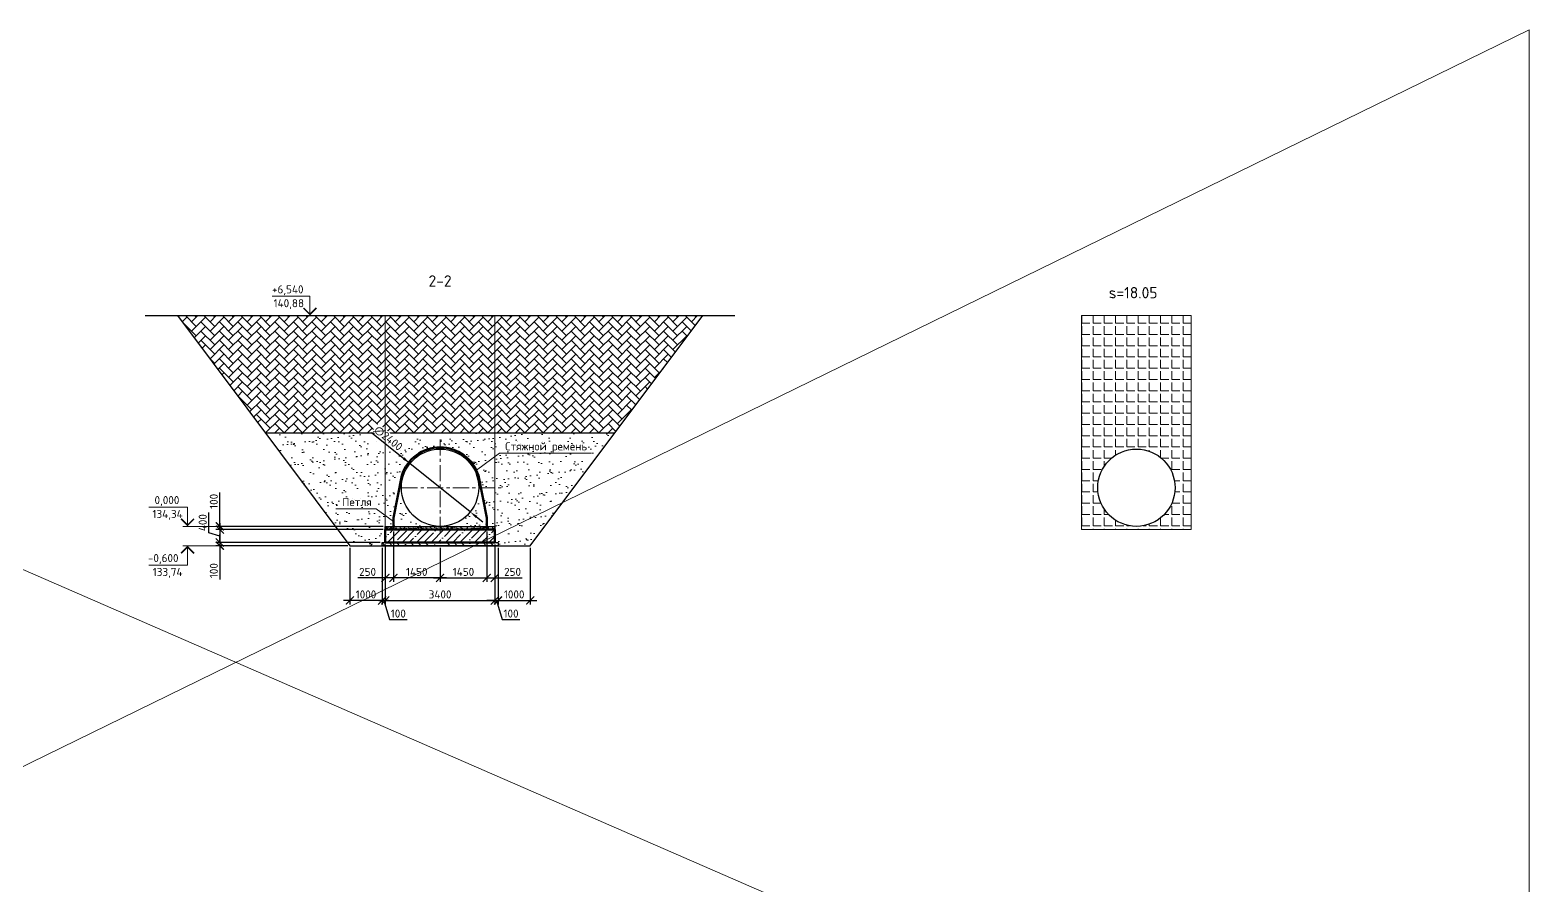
# Model space of a CAD drawing. Header units: metres. Extents: x 407396 to 516262, y -257300 to -131999.
# Drawn here: x 444422 to 490961, y -158533 to -131999 of the extents above; entities that cross this region are included whole.
import ezdxf
from ezdxf.enums import TextEntityAlignment as Align

# ---------------------------------------------------------------- set-up
doc = ezdxf.new("R2010")
doc.units = ezdxf.units.M
doc.header["$PDSIZE"] = 1
doc.linetypes.add('CENTER', pattern=[16, 10, -2, 2, -2])
doc.layers.get('0').update_dxf_attribs({"lineweight": 0})
doc.layers.get('Defpoints').update_dxf_attribs({"color": 3})
for name, color, linetype, lineweight in [('второстепенные', 7, 'Continuous', 25), ('выноски', 7, 'Continuous', 15), ('оси', 7, 'CENTER', 13), ('основная конструкция', 7, 'Continuous', 50), ('размеры', 7, 'Continuous', 15), ('текст', 7, 'Continuous', 18), ('штриховка', 7, 'Continuous', 9)]:
    doc.layers.add(name, color=color, linetype=linetype, lineweight=lineweight)
doc.layers.add('помощь', color=1, linetype='Continuous', lineweight=0, plot=False)
doc.styles.add('GOST 2.304', font='CS_Gost2304.shx')
doc.styles.add('ISOCPEUR', font='isocpeur.ttf')
doc.dimstyles.new('SPDS', dxfattribs={"dimscale": 10, "dimtxt": 2.5, "dimasz": 2.5, "dimexe": 1.25, "dimexo": 0.625, "dimtad": 1, "dimdec": 0, "dimrnd": 0.001, "dimtxsty": 'GOST 2.304', "dimblk": 'ARCHTICK', "dimblk1": 'ARCHTICK', "dimblk2": 'ARCHTICK', "dimcen": 2.5, "dimdle": 2, "dimadec": 0, "dimazin": 2, "dimtfac": 0.75, "dimtdec": 4, "dimtmove": 1, "dimatfit": 3, "dimfxl": 1, "dimtolj": 1, "dimarcsym": 1})

# ---------------------------------------------------------------- blocks, each defined once
blk = doc.blocks.new('_ArchTick')
at = {"color": 0, "linetype": 'ByBlock', "lineweight": 30, "const_width": 0.15}
blk.add_lwpolyline([(-0.5, -0.5), (0.5, 0.5)], dxfattribs=at)
blk = doc.blocks.new('*D40')
at = {"layer": 'Defpoints', "color": 0, "ltscale": 100, "transparency": 16777216}
for p in [(455704, -147502), (457154, -148002), (455704, -149002)]:
    blk.add_point(p, dxfattribs=at)
at = {"layer": 'размеры', "color": 0, "lineweight": -2, "ltscale": 100, "transparency": 16777216}
for p, q in [((455704, -147565), (455704, -149127)), ((457154, -148065), (457154, -149127)), ((457354, -149002), (455504, -149002))]:
    blk.add_line(p, q, dxfattribs=at)
at = {"layer": 'размеры', "color": 0, "lineweight": -2, "ltscale": 100, "transparency": 16777216, "xscale": 250, "yscale": 250, "zscale": 250, "rotation": 180}
blk.add_blockref('_ArchTick', (455704, -149002), dxfattribs=at)
at = {"layer": 'размеры', "color": 0, "lineweight": -2, "ltscale": 100, "transparency": 16777216, "xscale": 250, "yscale": 250, "zscale": 250}
blk.add_blockref('_ArchTick', (457154, -149002), dxfattribs=at)
at = {"layer": 'размеры', "color": 0, "ltscale": 100, "transparency": 16777216, "insert": (456429, -148815), "char_height": 250, "attachment_point": 5, "style": 'ISOCPEUR', "bg_fill": 3, "box_fill_scale": 1.1, "bg_fill_color": 9, "bg_fill_true_color": 13158600, "bg_fill_transparency": 0}
blk.add_mtext('\\A1;1450', dxfattribs=at)
blk = doc.blocks.new('*D41')
at = {"layer": 'Defpoints', "color": 0, "ltscale": 100, "transparency": 16777216}
for p in [(458604, -147502), (457154, -148002), (458604, -149002)]:
    blk.add_point(p, dxfattribs=at)
at = {"layer": 'размеры', "color": 0, "lineweight": -2, "ltscale": 100, "transparency": 16777216}
for p, q in [((458604, -147565), (458604, -149127)), ((457154, -148065), (457154, -149127)), ((456954, -149002), (458804, -149002))]:
    blk.add_line(p, q, dxfattribs=at)
at = {"layer": 'размеры', "color": 0, "lineweight": -2, "ltscale": 100, "transparency": 16777216, "xscale": 250, "yscale": 250, "zscale": 250, "rotation": 180}
blk.add_blockref('_ArchTick', (457154, -149002), dxfattribs=at)
at = {"layer": 'размеры', "color": 0, "lineweight": -2, "ltscale": 100, "transparency": 16777216, "xscale": 250, "yscale": 250, "zscale": 250}
blk.add_blockref('_ArchTick', (458604, -149002), dxfattribs=at)
at = {"layer": 'размеры', "color": 0, "ltscale": 100, "transparency": 16777216, "insert": (457879, -148815), "char_height": 250, "attachment_point": 5, "style": 'ISOCPEUR', "bg_fill": 3, "box_fill_scale": 1.1, "bg_fill_color": 9, "bg_fill_true_color": 13158600, "bg_fill_transparency": 0}
blk.add_mtext('\\A1;1450', dxfattribs=at)
blk = doc.blocks.new('*D42')
at = {"layer": 'Defpoints', "color": 0, "ltscale": 100, "transparency": 16777216}
for p in [(458604, -147502), (458854, -147902), (458854, -149002)]:
    blk.add_point(p, dxfattribs=at)
at = {"layer": 'размеры', "color": 0, "lineweight": -2, "ltscale": 100, "transparency": 16777216}
for p, q in [((458604, -147565), (458604, -149127)), ((458854, -147965), (458854, -149127)), ((458404, -149002), (458854, -149002)), ((458854, -149002), (459704, -149002))]:
    blk.add_line(p, q, dxfattribs=at)
at = {"layer": 'размеры', "color": 0, "lineweight": -2, "ltscale": 100, "transparency": 16777216, "xscale": 250, "yscale": 250, "zscale": 250, "rotation": 180}
blk.add_blockref('_ArchTick', (458604, -149002), dxfattribs=at)
at = {"layer": 'размеры', "color": 0, "lineweight": -2, "ltscale": 100, "transparency": 16777216, "xscale": 250, "yscale": 250, "zscale": 250}
blk.add_blockref('_ArchTick', (458854, -149002), dxfattribs=at)
at = {"layer": 'размеры', "color": 0, "ltscale": 100, "transparency": 16777216, "insert": (459404, -148815), "char_height": 250, "attachment_point": 5, "style": 'ISOCPEUR'}
blk.add_mtext('\\A1;250', dxfattribs=at)
blk = doc.blocks.new('*D43')
at = {"layer": 'Defpoints', "color": 0, "ltscale": 100, "transparency": 16777216}
for p in [(455704, -147502), (455454, -147902), (455454, -149002)]:
    blk.add_point(p, dxfattribs=at)
at = {"layer": 'размеры', "color": 0, "lineweight": -2, "ltscale": 100, "transparency": 16777216}
for p, q in [((455454, -147965), (455454, -149127)), ((455704, -147565), (455704, -149127)), ((455454, -149002), (454604, -149002)), ((455904, -149002), (455454, -149002))]:
    blk.add_line(p, q, dxfattribs=at)
at = {"layer": 'размеры', "color": 0, "lineweight": -2, "ltscale": 100, "transparency": 16777216, "xscale": 250, "yscale": 250, "zscale": 250, "rotation": 180}
blk.add_blockref('_ArchTick', (455454, -149002), dxfattribs=at)
at = {"layer": 'размеры', "color": 0, "lineweight": -2, "ltscale": 100, "transparency": 16777216, "xscale": 250, "yscale": 250, "zscale": 250}
blk.add_blockref('_ArchTick', (455704, -149002), dxfattribs=at)
at = {"layer": 'размеры', "color": 0, "ltscale": 100, "transparency": 16777216, "insert": (454904, -148815), "char_height": 250, "attachment_point": 5, "style": 'ISOCPEUR'}
blk.add_mtext('\\A1;250', dxfattribs=at)
blk = doc.blocks.new('*D44')
at = {"layer": 'Defpoints', "color": 0, "ltscale": 100, "transparency": 16777216}
for p in [(455454, -147902), (455354, -148002), (455354, -149702)]:
    blk.add_point(p, dxfattribs=at)
at = {"layer": 'размеры', "color": 0, "lineweight": -2, "ltscale": 100, "transparency": 16777216}
for p, q in [((455454, -147965), (455454, -149827)), ((455354, -148065), (455354, -149827)), ((455354, -149702), (455104, -149702)), ((455454, -149702), (455354, -149702)), ((455454, -149702), (455354, -149702)), ((455404, -149702), (455582, -150296)), ((455454, -149702), (455704, -149702)), ((455582, -150296), (456132, -150296))]:
    blk.add_line(p, q, dxfattribs=at)
at = {"layer": 'размеры', "color": 0, "ltscale": 100, "transparency": 16777216, "insert": (455857, -150109), "char_height": 250, "attachment_point": 5, "style": 'ISOCPEUR', "bg_fill": 3, "box_fill_scale": 1.1, "bg_fill_color": 9, "bg_fill_true_color": 13158600, "bg_fill_transparency": 0}
blk.add_mtext('\\A1;100', dxfattribs=at)
at = {"layer": 'размеры', "color": 0, "lineweight": -2, "ltscale": 100, "transparency": 16777216, "xscale": 250, "yscale": 250, "zscale": 250}
blk.add_blockref('_ArchTick', (455354, -149702), dxfattribs=at)
at = {"layer": 'размеры', "color": 0, "lineweight": -2, "ltscale": 100, "transparency": 16777216, "xscale": 250, "yscale": 250, "zscale": 250, "rotation": 180}
blk.add_blockref('_ArchTick', (455454, -149702), dxfattribs=at)
blk = doc.blocks.new('*D45')
at = {"layer": 'Defpoints', "color": 0, "ltscale": 100, "transparency": 16777216}
for p in [(458854, -147902), (458954, -148002), (458954, -149702)]:
    blk.add_point(p, dxfattribs=at)
at = {"layer": 'размеры', "color": 0, "lineweight": -2, "ltscale": 100, "transparency": 16777216}
for p, q in [((458854, -147965), (458854, -149827)), ((458954, -148065), (458954, -149827)), ((458854, -149702), (458604, -149702)), ((458854, -149702), (458954, -149702)), ((458854, -149702), (458954, -149702)), ((458904, -149702), (459082, -150296)), ((458954, -149702), (459204, -149702)), ((459082, -150296), (459632, -150296))]:
    blk.add_line(p, q, dxfattribs=at)
at = {"layer": 'размеры', "color": 0, "ltscale": 100, "transparency": 16777216, "insert": (459357, -150109), "char_height": 250, "attachment_point": 5, "style": 'ISOCPEUR', "bg_fill": 3, "box_fill_scale": 1.1, "bg_fill_color": 9, "bg_fill_true_color": 13158600, "bg_fill_transparency": 0}
blk.add_mtext('\\A1;100', dxfattribs=at)
at = {"layer": 'размеры', "color": 0, "lineweight": -2, "ltscale": 100, "transparency": 16777216, "xscale": 250, "yscale": 250, "zscale": 250}
blk.add_blockref('_ArchTick', (458854, -149702), dxfattribs=at)
at = {"layer": 'размеры', "color": 0, "lineweight": -2, "ltscale": 100, "transparency": 16777216, "xscale": 250, "yscale": 250, "zscale": 250, "rotation": 180}
blk.add_blockref('_ArchTick', (458954, -149702), dxfattribs=at)
blk = doc.blocks.new('*D35')
at = {"layer": 'Defpoints', "color": 0, "ltscale": 100, "transparency": 16777216}
for p in [(455454, -149002), (458854, -149002), (458854, -149702)]:
    blk.add_point(p, dxfattribs=at)
at = {"layer": 'размеры', "color": 0, "lineweight": -2, "ltscale": 100, "transparency": 16777216}
for p, q in [((455454, -149065), (455454, -149827)), ((458854, -149065), (458854, -149827)), ((455254, -149702), (459054, -149702))]:
    blk.add_line(p, q, dxfattribs=at)
at = {"layer": 'размеры', "color": 0, "lineweight": -2, "ltscale": 100, "transparency": 16777216, "xscale": 250, "yscale": 250, "zscale": 250, "rotation": 180}
blk.add_blockref('_ArchTick', (455454, -149702), dxfattribs=at)
at = {"layer": 'размеры', "color": 0, "lineweight": -2, "ltscale": 100, "transparency": 16777216, "xscale": 250, "yscale": 250, "zscale": 250}
blk.add_blockref('_ArchTick', (458854, -149702), dxfattribs=at)
at = {"layer": 'размеры', "color": 0, "ltscale": 100, "transparency": 16777216, "insert": (457154, -149515), "char_height": 250, "attachment_point": 5, "style": 'ISOCPEUR'}
blk.add_mtext('\\A1;3400', dxfattribs=at)
blk = doc.blocks.new('*D36')
at = {"layer": 'Defpoints', "color": 0, "ltscale": 100, "transparency": 16777216}
for p in [(456219, -145451), (458089, -146954)]:
    blk.add_point(p, dxfattribs=at)
at = {"layer": 'размеры', "color": 0, "lineweight": -2, "ltscale": 100, "transparency": 16777216}
for p, q in [((455030, -144495), (456024, -145294)), ((458089, -146954), (456219, -145451)), ((458284, -147111), (458479, -147267))]:
    blk.add_line(p, q, dxfattribs=at)
at = {"layer": 'размеры', "color": 0, "ltscale": 100, "transparency": 16777216}
blk.add_solid([(458310, -147078), (458258, -147143), (458089, -146954)], dxfattribs=at)
at = {"layer": 'размеры', "color": 0, "ltscale": 100, "transparency": 16777216, "insert": (455547, -144670), "char_height": 250, "attachment_point": 5, "rotation": 321.208, "style": 'ISOCPEUR', "bg_fill": 3, "box_fill_scale": 1.1, "bg_fill_color": 9, "bg_fill_true_color": 13158600, "bg_fill_transparency": 0}
blk.add_mtext('\\A1;∅2400', dxfattribs=at)
at = {"layer": 'размеры', "color": 0, "ltscale": 100, "transparency": 16777216}
blk.add_solid([(456050, -145262), (455998, -145326), (456219, -145451)], dxfattribs=at)
blk = doc.blocks.new('*D46')
at = {"layer": 'Defpoints', "color": 0, "ltscale": 100, "transparency": 16777216}
for p in [(458954, -148002), (459954, -148002)]:
    blk.add_point(p, dxfattribs=at)
at = {"layer": 'размеры', "color": 0, "lineweight": -2, "ltscale": 100, "transparency": 16777216}
for p, q in [((458954, -148065), (458954, -149827)), ((459954, -148065), (459954, -149827)), ((458754, -149702), (460154, -149702))]:
    blk.add_line(p, q, dxfattribs=at)
at = {"layer": 'размеры', "color": 0, "lineweight": -2, "ltscale": 100, "transparency": 16777216, "xscale": 250, "yscale": 250, "zscale": 250, "rotation": 180}
blk.add_blockref('_ArchTick', (458954, -149702), dxfattribs=at)
at = {"layer": 'размеры', "color": 0, "lineweight": -2, "ltscale": 100, "transparency": 16777216, "xscale": 250, "yscale": 250, "zscale": 250}
blk.add_blockref('_ArchTick', (459954, -149702), dxfattribs=at)
at = {"layer": 'размеры', "color": 0, "ltscale": 100, "transparency": 16777216, "insert": (459454, -149515), "char_height": 250, "attachment_point": 5, "style": 'ISOCPEUR', "bg_fill": 3, "box_fill_scale": 1.1, "bg_fill_color": 9, "bg_fill_true_color": 13158600, "bg_fill_transparency": 0}
blk.add_mtext('\\A1;1000', dxfattribs=at)
at = {"layer": 'Defpoints', "color": 0, "ltscale": 100, "transparency": 16777216}
blk.add_point((459954, -149702), dxfattribs=at)
blk = doc.blocks.new('*D47')
at = {"layer": 'Defpoints', "color": 0, "ltscale": 100, "transparency": 16777216}
for p in [(454354, -148002), (455354, -148002)]:
    blk.add_point(p, dxfattribs=at)
at = {"layer": 'размеры', "color": 0, "lineweight": -2, "ltscale": 100, "transparency": 16777216}
for p, q in [((454354, -148065), (454354, -149827)), ((455354, -148065), (455354, -149827)), ((455554, -149702), (454154, -149702))]:
    blk.add_line(p, q, dxfattribs=at)
at = {"layer": 'размеры', "color": 0, "lineweight": -2, "ltscale": 100, "transparency": 16777216, "xscale": 250, "yscale": 250, "zscale": 250, "rotation": 180}
blk.add_blockref('_ArchTick', (454354, -149702), dxfattribs=at)
at = {"layer": 'размеры', "color": 0, "lineweight": -2, "ltscale": 100, "transparency": 16777216, "xscale": 250, "yscale": 250, "zscale": 250}
blk.add_blockref('_ArchTick', (455354, -149702), dxfattribs=at)
at = {"layer": 'размеры', "color": 0, "ltscale": 100, "transparency": 16777216, "insert": (454854, -149515), "char_height": 250, "attachment_point": 5, "style": 'ISOCPEUR', "bg_fill": 3, "box_fill_scale": 1.1, "bg_fill_color": 9, "bg_fill_true_color": 13158600, "bg_fill_transparency": 0}
blk.add_mtext('\\A1;1000', dxfattribs=at)
at = {"layer": 'Defpoints', "color": 0, "ltscale": 100, "transparency": 16777216}
blk.add_point((454354, -149702), dxfattribs=at)
blk = doc.blocks.new('*D37')
at = {"layer": 'Defpoints', "color": 0, "ltscale": 100, "transparency": 16777216}
for p in [(450317, -147402), (455454, -147402), (455454, -147502)]:
    blk.add_point(p, dxfattribs=at)
at = {"layer": 'размеры', "color": 0, "lineweight": -2, "ltscale": 100, "transparency": 16777216}
for p, q in [((450317, -147402), (450317, -146352)), ((455392, -147402), (450192, -147402)), ((455392, -147502), (450192, -147502)), ((450317, -147502), (450317, -147402)), ((450317, -147502), (450317, -147752))]:
    blk.add_line(p, q, dxfattribs=at)
at = {"layer": 'размеры', "color": 0, "lineweight": -2, "ltscale": 100, "transparency": 16777216, "xscale": 250, "yscale": 250, "zscale": 250}
for p, rotation in [((450317, -147402), 270), ((450317, -147502), 90)]:
    blk.add_blockref('_ArchTick', p, dxfattribs=dict(at, rotation=rotation))
at = {"layer": 'размеры', "color": 0, "ltscale": 100, "transparency": 16777216, "insert": (450129, -146627), "char_height": 250, "attachment_point": 5, "rotation": 90, "style": 'ISOCPEUR'}
blk.add_mtext('\\A1;100', dxfattribs=at)
blk = doc.blocks.new('*D38')
at = {"layer": 'Defpoints', "color": 0, "ltscale": 100, "transparency": 16777216}
for p in [(455454, -147502), (450317, -147902), (455354, -147902)]:
    blk.add_point(p, dxfattribs=at)
at = {"layer": 'размеры', "color": 0, "lineweight": -2, "ltscale": 100, "transparency": 16777216}
for p, q in [((449973, -147599), (449973, -146974)), ((455392, -147502), (450192, -147502)), ((450317, -147302), (450317, -148102)), ((450317, -147702), (449973, -147599)), ((455292, -147902), (450192, -147902))]:
    blk.add_line(p, q, dxfattribs=at)
at = {"layer": 'размеры', "color": 0, "lineweight": -2, "ltscale": 100, "transparency": 16777216, "xscale": 250, "yscale": 250, "zscale": 250}
for p, rotation in [((450317, -147502), 90), ((450317, -147902), 270)]:
    blk.add_blockref('_ArchTick', p, dxfattribs=dict(at, rotation=rotation))
at = {"layer": 'размеры', "color": 0, "ltscale": 100, "transparency": 16777216, "insert": (449785, -147287), "char_height": 250, "attachment_point": 5, "rotation": 90, "style": 'ISOCPEUR', "bg_fill": 3, "box_fill_scale": 1.1, "bg_fill_color": 9, "bg_fill_true_color": 13158600, "bg_fill_transparency": 0}
blk.add_mtext('\\A1;400', dxfattribs=at)
blk = doc.blocks.new('*D39')
at = {"layer": 'Defpoints', "color": 0, "ltscale": 100, "transparency": 16777216}
for p in [(455354, -147902), (450317, -148002), (454354, -148002)]:
    blk.add_point(p, dxfattribs=at)
at = {"layer": 'размеры', "color": 0, "lineweight": -2, "ltscale": 100, "transparency": 16777216}
for p, q in [((455292, -147902), (450192, -147902)), ((450317, -147902), (450317, -147652)), ((450317, -147902), (450317, -148002)), ((454292, -148002), (450192, -148002)), ((450317, -148002), (450317, -149052))]:
    blk.add_line(p, q, dxfattribs=at)
at = {"layer": 'размеры', "color": 0, "lineweight": -2, "ltscale": 100, "transparency": 16777216, "xscale": 250, "yscale": 250, "zscale": 250}
for p, rotation in [((450317, -147902), 270), ((450317, -148002), 90)]:
    blk.add_blockref('_ArchTick', p, dxfattribs=dict(at, rotation=rotation))
at = {"layer": 'размеры', "color": 0, "ltscale": 100, "transparency": 16777216, "insert": (450129, -148777), "char_height": 250, "attachment_point": 5, "rotation": 90, "style": 'ISOCPEUR'}
blk.add_mtext('\\A1;100', dxfattribs=at)

msp = doc.modelspace()

# ---------------------------------------------------------------- hatches: boundary and pattern name
at = {"layer": 'штриховка', "ltscale": 10}
h = msp.add_hatch(dxfattribs=at)
h.set_pattern_fill('AR-HBONE', color=256, scale=2)
h.set_pattern_definition([(45, (105746.77, 2917.14), (3e-14, 287.3682), [609.6, -203.2]), (135, (105890.45, 3060.83), (3e-14, 287.3682), [609.6, -203.2])])
h.paths.add_polyline_path([(465309.04, -140862.43), (448999.04, -140862.43), (451729.11, -144502.52), (462578.97, -144502.52)])
h = msp.add_hatch(dxfattribs=at)
h.set_pattern_fill('ANGLE', color=256, scale=50)
h.set_pattern_definition([(0, (0, 0), (0, 349.25), [254, -95.25]), (90, (0, 0), (-349.25, 2e-14), [254, -95.25])])
h.paths.add_polyline_path([(480471.87, -140862.43), (477071.87, -140862.43), (477071.87, -147502.43), (480471.87, -147502.43)])
h.paths.add_polyline_path([(479971.87, -146202.43, -1), (477571.87, -146202.43, -1)], flags=16)
h = msp.add_hatch(dxfattribs=at)
h.set_pattern_fill('AR-SAND', color=256, scale=10)
h.set_pattern_definition([(37.5, (105746.77, 3507.24), (-16.0003, 489.41324), [0, -386.08, 0, -431.8, 0, -412.75]), (7.5, (105746.8, 3507.24), (449.5233, 716.8251), [0, -208.28, 0, -347.98, 0, -133.35]), (327.5, (105434.35, 3507.24), (790.99237, 1.4372), [0, -127, 0, -457.2, 0, -596.9]), (317.5, (105434.35, 3507.24), (763.5565, 222.9293), [0, -63.5, 0, -299.72, 0, -342.9])])
h.paths.add_polyline_path([(462578.97, -144502.52), (451729.11, -144502.52), (454354.04, -148002.43), (455354.04, -148002.43), (455354.04, -147902.43), (455454.04, -147902.43), (455454.04, -147502.43), (455454.04, -147402.43), (458854.04, -147402.43), (458854.04, -147502.43), (458854.04, -147902.43), (458954.04, -147902.43), (458954.04, -148002.43), (459954.04, -148002.43)])
edge = h.paths.add_edge_path(flags=16)
edge.add_arc((457154.04, -146202.43), 1200, 0, 360)
h = msp.add_hatch(dxfattribs=at)
h.set_pattern_fill('AR-SAND', color=256, scale=2)
h.set_pattern_definition([(37.5, (119348.58, 8487.71), (-3.200063, 97.882647), [0, -77.216, 0, -86.36, 0, -82.55]), (7.5, (119348.58, 8487.71), (89.904657, 143.36502), [0, -41.656, 0, -69.596, 0, -26.67]), (327.5, (119286.094, 8487.71), (158.198474, 0.287437), [0, -25.4, 0, -91.44, 0, -119.38]), (317.5, (119286.1, 8487.71), (152.71129, 44.585865), [0, -12.7, 0, -59.944, 0, -68.58])])
h.paths.add_polyline_path([(458854.04, -147502.43), (458854.04, -147402.43), (455454.04, -147402.43), (455454.04, -147502.43)])
h = msp.add_hatch(dxfattribs=at)
h.set_pattern_fill('ANSI35', color=256, scale=50)
h.set_pattern_definition([(45, (119348.58, 8487.7), (-224.5064, 224.5064), []), (45, (119573.1, 8487.7), (-224.5064, 224.5064), [396.875, -79.375, 0, -79.375])])
h.paths.add_polyline_path([(458854.04, -147902.43), (458854.04, -147502.43), (455454.04, -147502.43), (455454.04, -147902.43)])
h = msp.add_hatch(dxfattribs=at)
h.set_pattern_fill('ANSI36', color=256, scale=50, angle=90)
h.set_pattern_definition([(135, (119348.58, 8487.71), (-308.696304, 84.1899), [396.875, -79.375, 0, -79.375])])
h.paths.add_polyline_path([(455354.04, -147902.43), (458954.04, -147902.43), (458954.04, -148002.43), (455354.04, -148002.43)])

# ---------------------------------------------------------------- linework, layer by layer
at = {"layer": 'второстепенные', "ltscale": 10}
msp.add_line((451729.11, -144502.52), (462578.97, -144502.52), dxfattribs=at)
msp.add_lwpolyline([(448999.04, -140862.43), (465309.04, -140862.43)], dxfattribs=at)
at = {"layer": 'второстепенные'}
for points in [[(455454.04, -147402.43), (458854.04, -147402.43), (458854.04, -147502.43), (455454.04, -147502.43)], [(455354.04, -147902.43), (458954.04, -147902.43), (458954.04, -148002.43), (455354.04, -148002.43)]]:
    msp.add_lwpolyline(points, close=True, dxfattribs=at)
for centre in [(457154.04, -146202.43), (478771.87, -146202.43)]:
    msp.add_circle(centre, 1200, dxfattribs=at)
at = {"layer": 'выноски', "ltscale": 10}
for p, q in [((453115.4, -140262.59), (451940.87, -140262.76)), ((453115.4, -140862.59), (453115.4, -140262.59)), ((454115.4, -140862.43), (452965.4, -140862.61)), ((459000.27, -145134.37), (461850.27, -145134.37)), ((449316.54, -146802.59), (448114.04, -146802.79)), ((449316.54, -147402.59), (449316.54, -146802.59)), ((449316.54, -148002.59), (449316.54, -148602.59)), ((449316.54, -148602.59), (448114.04, -148602.79))]:
    msp.add_line(p, q, dxfattribs=at)
at = {"layer": 'выноски', "ltscale": 10, "const_width": 50}
msp.add_lwpolyline([(453315.4, -140627.2), (453115.4, -140827.23), (452915.4, -140627.27)], dxfattribs=at)
at = {"layer": 'оси', "ltscale": 50}
for points in [[(457154.04, -144702.43), (457154.04, -147702.43)], [(455954.04, -146202.43), (459104.04, -146202.43)]]:
    msp.add_lwpolyline(points, dxfattribs=at)
at = {"layer": 'основная конструкция', "ltscale": 10}
msp.add_lwpolyline([(455454.04, -147502.43), (458854.04, -147502.43), (458854.04, -147902.43), (455454.04, -147902.43)], close=True, dxfattribs=at)
for points in [[(455704.04, -147142.43), (455704.04, -147502.43)], [(458604.04, -147502.43), (458604.04, -147142.43)]]:
    msp.add_lwpolyline(points, dxfattribs=at)
at = {"layer": 'помощь', "ltscale": 10}
msp.add_lwpolyline([(477071.87, -147502.43), (480471.87, -147502.43), (480471.87, -140862.43), (477071.87, -140862.43)], close=True, dxfattribs=at)

# ---------------------------------------------------------------- texts
at = {"layer": 'выноски', "ltscale": 10, "char_height": 250, "attachment_point": 1, "rotation": 0.009374, "style": 'ISOCPEUR'}
for s, insert, width in [('+6,540', (451936.03, -139922.73), 887.5), ('140,88', (451984.43, -140352.73), 887.5), ('0,000', (448289, -146462.76), 1062.5), ('134,34', (448224.4, -146892.72), 862.5), ('-0,600', (448082.92, -148262.76), 1087.3106), ('133,74', (448232.92, -148692.73), 942.4242)]:
    msp.add_mtext(s, dxfattribs=dict(at, insert=insert, width=width))
at = {"layer": 'выноски', "ltscale": 10, "insert": (459175.27, -144794.37), "char_height": 250, "width": 2650, "attachment_point": 1, "style": 'ISOCPEUR'}
msp.add_mtext('\\fISOCPEUR|b0|i0|c0|p34;\\W1.0000000000;\\T1.0000000000;\\o\\lСтяжной ремень', dxfattribs=at)
at = {"layer": 'текст', "style": 'ISOCPEUR'}
msp.add_text('2-2', height=350, dxfattribs=at).set_placement((457154.04, -140067.26), align=Align.BOTTOM_CENTER)
at = {"layer": 'текст', "insert": (478670.68, -140150.67), "char_height": 350, "width": 6037.8679, "attachment_point": 5, "style": 'ISOCPEUR'}
msp.add_mtext('\\pxqc;s=18.05', dxfattribs=at)

# ---------------------------------------------------------------- next in the draw order: dimensions: what is measured, and where the dimension line sits
at = {"layer": 'размеры', "ltscale": 100}
dim = msp.add_diameter_dim_2p(p1=(458089.35, -146954.22), p2=(456218.73, -145450.63), dimstyle='SPDS', override={"dimscale": 100, "dimtxsty": 'ISOCPEUR', "dimsah": 1, "dimtfill": 1}, dxfattribs=at)
dim.commit()
dim.dimension.update_dxf_attribs({"geometry": '*D36', "text_midpoint": (455547.03, -144670.16)})
dim = msp.add_linear_dim(base=(455704.04, -149002.43), p1=(457154.04, -148002.43), p2=(455704.04, -147502.43), dimstyle='SPDS', override={"dimscale": 100, "dimtxsty": 'ISOCPEUR', "dimtfill": 1}, dxfattribs=at)
dim.commit()
dim.dimension.update_dxf_attribs({"geometry": '*D40', "text_midpoint": (456429.04, -148814.93)})

# ---------------------------------------------------------------- next in the draw order: linework, layer by layer
at = {"layer": 'выноски', "ltscale": 10}
msp.add_line((458281.07, -145661.77), (459000.27, -145134.37), dxfattribs=at)
at = {"layer": 'основная конструкция', "ltscale": 10}
msp.add_lwpolyline([(455704.04, -147142.43), (455963.4, -145821.8, -0.73017596), (458344.68, -145821.8), (458604.04, -147142.43)], format="xyb", dxfattribs=at)

# ---------------------------------------------------------------- next in the draw order: dimensions: what is measured, and where the dimension line sits
at = {"layer": 'размеры', "ltscale": 100}
for base, p1, p2, override, picture, middle in [((455454.04, -149002.43), (455704.04, -147502.43), (455454.04, -147902.43), {"dimscale": 100, "dimtxsty": 'ISOCPEUR', "dimtmove": 0}, '*D43', (454904.04, -148814.93)), ((458604.04, -149002.43), (457154.04, -148002.43), (458604.04, -147502.43), {"dimscale": 100, "dimtxsty": 'ISOCPEUR', "dimtfill": 1}, '*D41', (457879.04, -148814.93))]:
    dim = msp.add_linear_dim(base=base, p1=p1, p2=p2, dimstyle='SPDS', override=override, dxfattribs=at)
    dim.commit()
    dim.dimension.update_dxf_attribs({"geometry": picture, "text_midpoint": middle})

# ---------------------------------------------------------------- next in the draw order: dimensions: what is measured, and where the dimension line sits
for base, p1, p2, override, picture, middle in [((458854.04, -149002.43), (458604.04, -147502.43), (458854.04, -147902.43), {"dimscale": 100, "dimtxsty": 'ISOCPEUR', "dimtmove": 0}, '*D42', (459404.04, -148814.93)), ((455354.04, -149702.43), (455454.04, -147902.43), (455354.04, -148002.43), {"dimscale": 100, "dimtxsty": 'ISOCPEUR', "dimtfill": 1}, '*D44', (455644.66, -150108.68))]:
    dim = msp.add_linear_dim(base=base, p1=p1, p2=p2, dimstyle='SPDS', override=override, dxfattribs=at)
    dim.commit()
    dim.dimension.update_dxf_attribs({"geometry": picture, "text_midpoint": middle})

# ---------------------------------------------------------------- next in the draw order: dimensions: what is measured, and where the dimension line sits
dim = msp.add_linear_dim(base=(450316.54, -147402.43), p1=(455454.04, -147502.43), p2=(455454.04, -147402.43), angle=90, dimstyle='SPDS', override={"dimscale": 100, "dimtxsty": 'ISOCPEUR', "dimtmove": 0}, dxfattribs=at)
dim.commit()
dim.dimension.update_dxf_attribs({"geometry": '*D37', "text_midpoint": (450129.04, -146627.43)})
dim = msp.add_linear_dim(base=(458954.04, -149702.43), p1=(458854.04, -147902.43), p2=(458954.04, -148002.43), dimstyle='SPDS', override={"dimscale": 100, "dimtxsty": 'ISOCPEUR', "dimtfill": 1}, dxfattribs=at)
dim.commit()
dim.dimension.update_dxf_attribs({"geometry": '*D45', "text_midpoint": (459144.66, -150108.68)})

# ---------------------------------------------------------------- next in the draw order: dimensions: what is measured, and where the dimension line sits
dim = msp.add_linear_dim(base=(458854.04, -149702.43), p1=(455454.04, -149002.43), p2=(458854.04, -149002.43), dimstyle='SPDS', override={"dimscale": 100, "dimtxsty": 'ISOCPEUR', "dimtmove": 0}, dxfattribs=at)
dim.commit()
dim.dimension.update_dxf_attribs({"geometry": '*D35', "text_midpoint": (457154.04, -149514.93)})

# ---------------------------------------------------------------- next in the draw order: dimensions: what is measured, and where the dimension line sits
for base, p1, p2, picture, middle in [((454354.04, -149702.43), (455354.04, -148002.43), (454354.04, -148002.43), '*D47', (454854.04, -149514.93)), ((459954.04, -149702.43), (458954.04, -148002.43), (459954.04, -148002.43), '*D46', (459454.04, -149514.93))]:
    dim = msp.add_linear_dim(base=base, p1=p1, p2=p2, dimstyle='SPDS', override={"dimscale": 100, "dimtxsty": 'ISOCPEUR', "dimtfill": 1}, dxfattribs=at)
    dim.commit()
    dim.dimension.update_dxf_attribs({"geometry": picture, "text_midpoint": middle})

# ---------------------------------------------------------------- next in the draw order: dimensions: what is measured, and where the dimension line sits
dim = msp.add_linear_dim(base=(450316.54, -147902.43), p1=(455454.04, -147502.43), p2=(455354.04, -147902.43), angle=90, dimstyle='SPDS', override={"dimscale": 100, "dimtxsty": 'ISOCPEUR', "dimtfill": 1}, dxfattribs=at)
dim.commit()
dim.dimension.update_dxf_attribs({"geometry": '*D38', "text_midpoint": (449785.29, -147536.8)})

# ---------------------------------------------------------------- next in the draw order: linework, layer by layer
at = {"layer": 'второстепенные', "linetype": 'Continuous'}
msp.add_lwpolyline([(447999.04, -140862.43), (448999.04, -140862.43), (454354.04, -148002.43), (459954.04, -148002.43), (465309.04, -140862.43), (466309.04, -140862.43)], dxfattribs=at)
at = {"layer": 'выноски', "linetype": 'Continuous', "ltscale": 10}
for p, q in [((455170.24, -146861.73), (453920.24, -146861.73)), ((455704.04, -147252.43), (455170.24, -146861.73))]:
    msp.add_line(p, q, dxfattribs=at)
at = {"layer": 'выноски', "ltscale": 10}
for p, q in [((450316.54, -147402.43), (449166.54, -147402.61)), ((450316.54, -148002.43), (449166.54, -148002.61))]:
    msp.add_line(p, q, dxfattribs=at)
at = {"layer": 'выноски'}
msp.add_lwpolyline([(447999.04, -140862.43), (448999.04, -140862.43), (454354.04, -148002.43), (459954.04, -148002.43), (465309.04, -140862.43), (466309.04, -140862.43)], dxfattribs=at)
at = {"layer": 'выноски', "ltscale": 10, "const_width": 50}
for points in [[(449516.54, -147167.2), (449316.54, -147367.23), (449116.54, -147167.27)], [(449516.54, -148237.91), (449316.54, -148037.94), (449116.54, -148237.98)]]:
    msp.add_lwpolyline(points, dxfattribs=at)
at = {"layer": 'помощь', "ltscale": 10}
msp.add_lwpolyline([(410771.89, -134186.93), (490960.58, -169108.26), (490960.58, -131998.65), (407396.48, -172846.57)], dxfattribs=at)
msp.add_lwpolyline([(455454.04, -147502.43), (458854.04, -147502.43), (458854.04, -140862.43), (455454.04, -140862.43)], close=True, dxfattribs=at)

# ---------------------------------------------------------------- next in the draw order: texts
at = {"layer": 'выноски', "linetype": 'Continuous', "ltscale": 10, "insert": (454117.86, -146521.73), "char_height": 250, "width": 1488.0952, "attachment_point": 1, "style": 'ISOCPEUR'}
msp.add_mtext('\\f|b0|i0|c0|p34;\\W1.0000000000;\\T1.0000000000;\\o\\lПетля', dxfattribs=at)

# ---------------------------------------------------------------- next in the draw order: dimensions: what is measured, and where the dimension line sits
at = {"layer": 'размеры', "ltscale": 100}
dim = msp.add_linear_dim(base=(450316.54, -148002.43), p1=(455354.04, -147902.43), p2=(454354.04, -148002.43), angle=90, dimstyle='SPDS', override={"dimscale": 100, "dimtxsty": 'ISOCPEUR', "dimtmove": 0}, dxfattribs=at)
dim.commit()
dim.dimension.update_dxf_attribs({"geometry": '*D39', "text_midpoint": (450129.04, -148777.43)})

doc.saveas('drawing.dxf')
